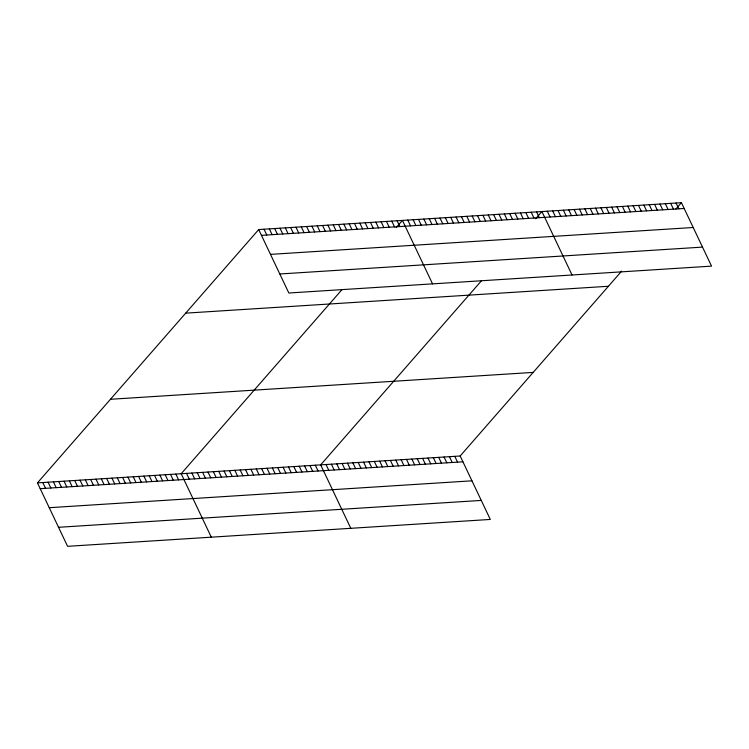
<?xml version="1.0" encoding="UTF-8"?>
<svg xmlns="http://www.w3.org/2000/svg" width="749" height="749" viewBox="0 0 749 749"><rect width="100%" height="100%" fill="white"/><g stroke="black" fill="none" stroke-linecap="round" stroke-linejoin="round"><path stroke-width="1.12" d="M621.623 271.147L460.167 455.991L490.295 519.441L67.579 546.321L37.45 482.871L258.705 229.559L681.421 202.679L711.55 266.129L288.833 293.009L258.705 229.559M341.928 289.685L181.174 473.733L211.302 537.183M396.165 227.584L402.428 220.421L432.557 283.871M481.429 280.809L320.675 464.867L350.804 528.317M535.666 218.708L541.92 211.546L572.049 274.995M675.86 209.046L681.421 202.679M261.457 235.355L684.174 208.475M270.492 254.379L693.209 227.499M279.798 273.984L702.515 247.104M185.686 313.148L608.413 286.268M110.459 399.283L533.185 372.403M37.45 482.871L460.167 455.991M40.203 488.676L462.929 461.796M49.237 507.7L471.954 480.821M58.544 527.296L481.261 500.416M676.057 203.016L678.809 208.821M670.692 203.363L673.445 209.158M665.327 203.7L668.08 209.505M659.963 204.046L662.715 209.842M654.598 204.383L657.35 210.188M649.233 204.72L651.986 210.525M643.868 205.067L646.621 210.872M638.504 205.404L641.256 211.209M633.139 205.75L635.892 211.546M627.765 206.087L630.527 211.892M622.4 206.434L625.162 212.229M617.036 206.771L619.798 212.576M611.671 207.108L614.433 212.913M606.306 207.454L609.059 213.259M600.941 207.791L603.694 213.596M595.577 208.138L598.329 213.933M590.212 208.475L592.965 214.28M584.847 208.821L587.6 214.617M579.483 209.158L582.235 214.963M574.118 209.505L576.87 215.3M568.753 209.842L571.506 215.646M563.388 210.179L566.141 215.984M558.024 210.525L560.776 216.33M552.659 210.862L555.412 216.667M547.294 211.209L550.047 217.004M536.556 211.892L539.317 217.687M531.191 212.229L533.953 218.034M525.826 212.566L528.588 218.371M520.461 212.913L523.214 218.717M515.097 213.25L517.849 219.054M509.732 213.596L512.485 219.391M504.367 213.933L507.12 219.738M499.003 214.28L501.755 220.075M493.638 214.617L496.39 220.421M488.273 214.963L491.026 220.758M482.908 215.3L485.661 221.105M477.544 215.637L480.296 221.442M472.179 215.984L474.932 221.788M466.814 216.321L469.567 222.125M461.45 216.667L464.202 222.462M456.075 217.004L458.837 222.809M450.711 217.35L453.473 223.146M445.346 217.687L448.108 223.492M439.981 218.025L442.743 223.829M434.617 218.371L437.369 224.176M429.252 218.708L432.004 224.513M423.887 219.054L426.64 224.85M418.522 219.391L421.275 225.196M413.158 219.738L415.91 225.533M407.793 220.075L410.546 225.88M397.101 220.758L399.863 226.554M391.783 221.095L394.536 226.9M386.456 221.432L389.208 227.237M381.138 221.77L383.891 227.574M375.811 222.107L378.563 227.911M370.493 222.444L373.245 228.248M365.166 222.79L367.918 228.585M359.838 223.127L362.6 228.922M354.52 223.464L357.273 229.269M349.193 223.801L351.955 229.606M454.802 456.338L457.555 462.142M343.875 224.138L346.628 229.943M449.437 456.675L452.19 462.479M338.548 224.475L341.301 230.28M444.073 457.021L446.825 462.816M333.23 224.822L335.983 230.617M438.708 457.358L441.461 463.163M327.903 225.159L330.655 230.954M433.343 457.705L436.096 463.5M322.585 225.496L325.338 231.291M427.979 458.042L430.731 463.846M317.258 225.833L320.01 231.638M422.614 458.379L425.366 464.183M311.93 226.17L314.692 231.975M417.249 458.725L420.002 464.53M306.613 226.507L309.365 232.312M411.884 459.062L414.637 464.867M301.285 226.844L304.047 232.649M406.52 459.409L409.272 465.204M295.967 227.19L298.72 232.986M401.155 459.746L403.908 465.55M290.64 227.527L293.393 233.323M395.79 460.092L398.543 465.887M285.322 227.865L288.075 233.669M390.416 460.429L393.178 466.234M279.995 228.202L282.748 234.006M385.052 460.775L387.813 466.571M274.668 228.539L277.43 234.343M379.687 461.112L382.449 466.917M269.35 228.876L272.102 234.68M264.022 229.213L266.784 235.017M374.322 461.45L377.084 467.254M368.957 461.796L371.71 467.601M363.593 462.133L366.345 467.938M358.228 462.479L360.981 468.275M352.863 462.816L355.616 468.621M347.499 463.163L350.251 468.958M342.134 463.5L344.886 469.305M336.769 463.837L339.522 469.642M331.404 464.183L334.157 469.988M326.04 464.52L328.792 470.325M315.31 465.204L318.063 471.009M309.946 465.55L312.698 471.346M304.571 465.887L307.333 471.692M299.207 466.234L301.969 472.029M293.842 466.571L296.604 472.376M288.477 466.908L291.239 472.713M283.113 467.254L285.865 473.05M277.748 467.591L280.501 473.396M272.383 467.938L275.136 473.733M267.019 468.275L269.771 474.08M261.654 468.621L264.406 474.417M256.289 468.958L259.042 474.763M250.924 469.295L253.677 475.1M245.56 469.642L248.312 475.446M240.195 469.979L242.948 475.784M234.83 470.325L237.583 476.121M229.466 470.662L232.218 476.467M224.101 471.009L226.853 476.804M218.736 471.346L221.489 477.15M213.362 471.692L216.124 477.488M207.997 472.029L210.759 477.834M202.633 472.366L205.395 478.171M197.268 472.713L200.03 478.508M191.903 473.05L194.656 478.854M186.538 473.396L189.291 479.191M175.856 474.07L178.608 479.875M170.529 474.407L173.281 480.212M165.201 474.754L167.963 480.549M159.883 475.091L162.636 480.886M154.556 475.428L157.318 481.233M149.238 475.765L151.991 481.57M143.911 476.102L146.664 481.907M138.593 476.439L141.346 482.244M133.266 476.776L136.018 482.581M127.948 477.122L130.701 482.918M122.621 477.459L125.373 483.255M117.293 477.796L120.055 483.601M111.975 478.134L114.728 483.938M106.648 478.471L109.41 484.275M101.33 478.808L104.083 484.612M96.003 479.154L98.756 484.949M90.685 479.491L93.438 485.286M85.358 479.828L88.11 485.633M80.031 480.165L82.793 485.97M74.713 480.502L77.465 486.307M69.385 480.839L72.147 486.644M64.068 481.176L66.82 486.981M58.74 481.523L61.493 487.318M53.422 481.86L56.175 487.655M48.095 482.197L50.848 488.002M42.777 482.534L45.53 488.339"/></g></svg>
